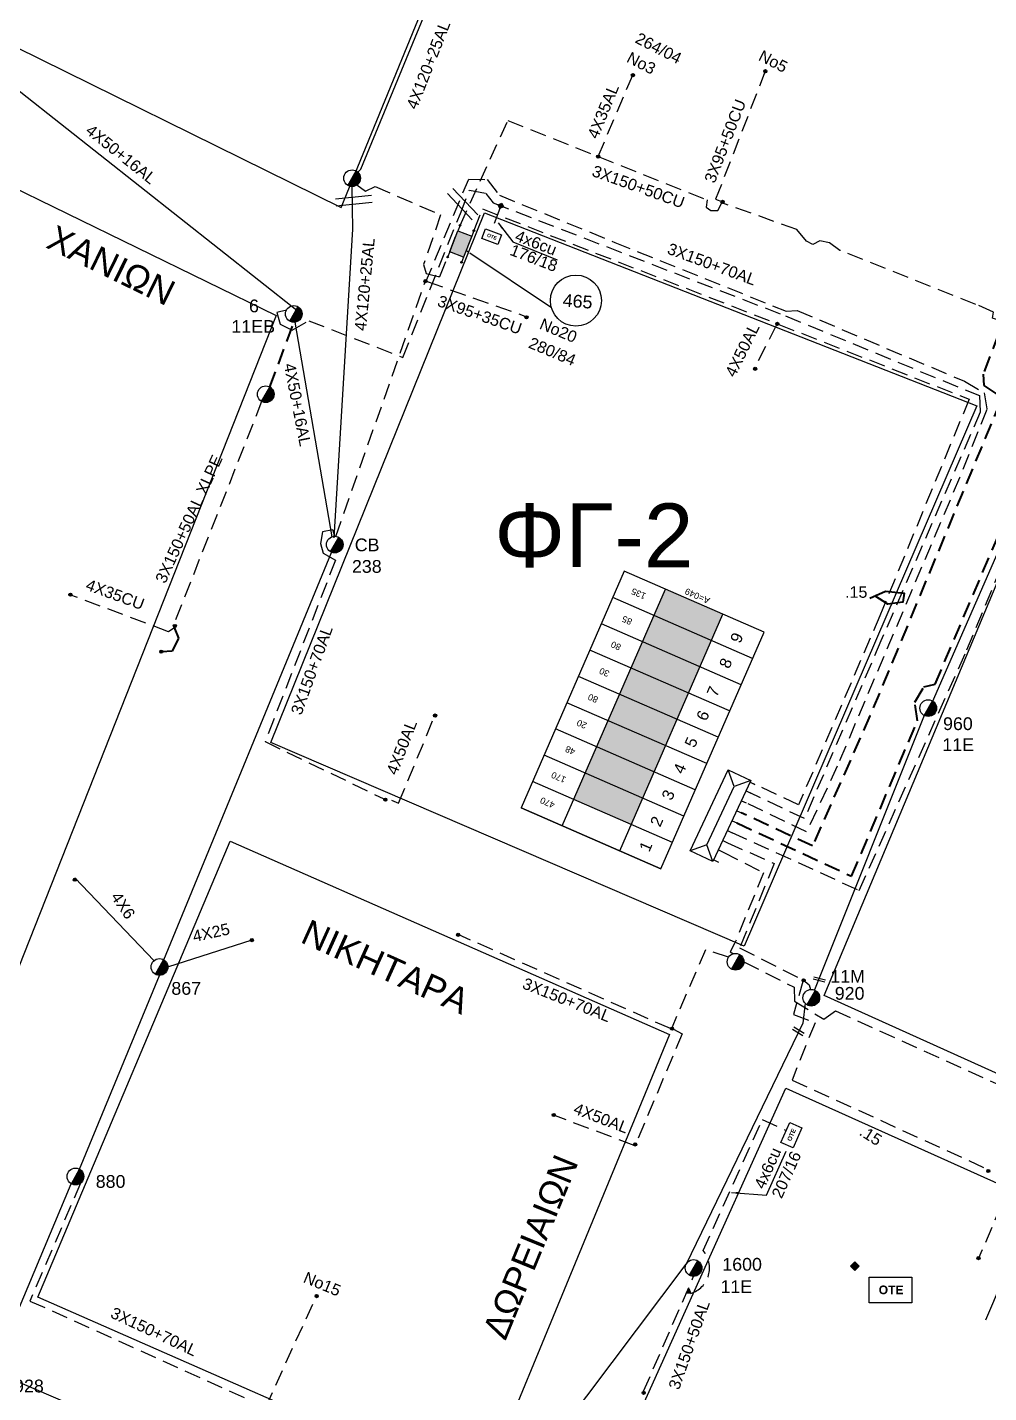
# Model space of a CAD drawing. Header units: millimetres. Extents: x 751 to 1825, y 358 to 872.
# Drawn here: x 855.1 to 930.5, y 524.2 to 631.4 of the extents above; entities that cross this region are included whole.
import ezdxf
from ezdxf.enums import TextEntityAlignment as Align

# ---------------------------------------------------------------- set-up
doc = ezdxf.new("R2010")
doc.units = ezdxf.units.MM
doc.linetypes.add('DASHED', pattern=[19.05, 12.7, -6.35])
for name, color, linetype in [('Link Box 4 Διευθύνσεων', 7, 'Continuous'), ('Pillar OTE', 7, 'Continuous'), ('Άγνωστα', 7, 'Continuous'), ('Ασφαλειοκιβώτια Χ.Τ 9 αναχωρήσεων', 7, 'Continuous'), ('Γυμνά εναέρια ΧΤ (3Φ)   4x35AL', 7, 'Continuous'), ('Γυμνά εναέρια ΧΤ (3Φ)   4x35CU', 7, 'Continuous'), ('Γυμνά εναέρια ΧΤ και ΦΟΠ (3Φ)   4x50+16AL', 7, 'Continuous'), ('Επιγραφές - Σχήματα', 7, 'Continuous'), ('Καλώδια ΧΤ   3x150+50AL', 7, 'DASHED'), ('Καλώδια ΧΤ   3x150+50AL XLPE', 7, 'DASHED'), ('Καλώδια ΧΤ   3x150+50CU', 7, 'DASHED'), ('Καλώδια ΧΤ   3x150AL+50XLPE', 7, 'DASHED'), ('Καλώδια ΧΤ   3x95+35 CU', 7, 'DASHED'), ('Καλώδια ΧΤ   3x95+50CU', 7, 'DASHED'), ('Μηχανική τομή', 7, 'Continuous'), ('Στύλος ΦΜ', 7, 'Continuous'), ('Στύλος ΦΜ @ 1', 7, 'Continuous'), ('Συνδέσεις', 7, 'Continuous'), ('Συνεστραμμένα ΧΤ   4x120+25 AL', 7, 'SYN_LINE'), ('Τομή', 7, 'Continuous'), ('Υποσταθμός πόλεως', 7, 'Continuous'), ('Υπόβαθρο ΔΕΗ', 7, 'Continuous'), ('Υπόγεια Καλώδια Δικτύου ΧΤ   .15', 7, 'DASHED'), ('Υπόγεια καλώδια Δικτύου ΧΤ και Παρ. ΧΤ - 3X150+70 AL', 7, 'DASHED'), ('Υπόγεια καλώδια Παροχών ΧΤ   .15', 7, 'DASHED'), ('Υπόγεια καλώδια Παροχών ΧΤ   4x25', 7, 'DASHED'), ('Υπόγεια καλώδια Παροχών ΧΤ   4x50AL', 7, 'DASHED'), ('Υπόγεια καλώδια Παροχών ΧΤ   4x6', 7, 'DASHED')]:
    doc.layers.add(name, color=color, linetype=linetype)
doc.styles.get("Standard").update_dxf_attribs({"font": 'arial.ttf'})
doc.linetypes.add('SYN_LINE', pattern='A,0.5,-0.0001,["/\\/\\/\\/",Standard,S=0.1,R=0,X=0,Y=-0.05],-0.25', length=0.7501)
doc.dimstyles.new('ISO-25', dxfattribs={"dimtxt": 2.5, "dimasz": 2.5, "dimexe": 1.25, "dimexo": 0.625, "dimtad": 1, "dimtxsty": 'Standard', "dimcen": 2.5, "dimadec": 0, "dimazin": 0, "dimtfac": 1, "dimtmove": 0, "dimatfit": 3, "dimfxl": 1, "dimarcsym": 0})

# ---------------------------------------------------------------- blocks, each defined once
blk = doc.blocks.new('ΥΠΑΡΧΩΝ ΤΣΙΜΕΝΤΕΝΙΟΣ ΣΤΥΛΟΣ')
at = {"layer": 'Στύλος ΦΜ'}
blk.add_hatch(color=256, dxfattribs=at).paths.add_polyline_path([(-1.29, -2.28, 0.574793), (2.62, 0, 0.268822), (1.3, 2.27)])
blk.add_line((-1.29, -2.28), (1.3, 2.27), dxfattribs=at)
blk.add_circle((0, 0), 2.62, dxfattribs=at)
at = {"layer": 'Στύλος ΦΜ', "flags": 4}
for tag, p in [('ΑΡΙΘΜΟΣ', (-4.68, 8.05)), ('ΤΥΠΟΣ', (-4.91, 3.03))]:
    blk.add_attdef(tag, p, '', height=4, dxfattribs=at)
blk = doc.blocks.new('LINK BOX 4 ΑΝΑΧΩΡΗΣΕΩΝ_')
at = {"layer": 'Link Box 4 Διευθύνσεων', "ltscale": 40}
for points in [[(-5.33, -0.25, 1), (-5.33, 0.25, 1)], [(-3.54, 0), (-3.54, -4.67), (3.54, -4.67), (3.54, 0)], [(5.33, -0.25, 1), (5.33, 0.25, 1)], [(-5.33, -4.92, 1), (-5.33, -4.42, 1)], [(5.33, -4.92, 1), (5.33, -4.42, 1)]]:
    blk.add_hatch(color=256, dxfattribs=at).paths.add_polyline_path(points)
for p, q in [((-3.54, 0), (-5.33, 0)), ((5.33, 0), (3.54, 0)), ((-3.54, -4.67), (-5.33, -4.67)), ((5.33, -4.67), (3.54, -4.67))]:
    blk.add_line(p, q, dxfattribs=at)
blk.add_lwpolyline([(-3.54, -4.67), (-3.54, 0), (3.54, 0), (3.54, -4.67)], close=True, dxfattribs=at)
for centre in [(-5.33, 0), (5.33, 0), (-5.33, -4.67), (5.33, -4.67)]:
    blk.add_circle(centre, 0.252, dxfattribs=at)
blk = doc.blocks.new('_ΣΥΝΔΕΣΗ')
at = {"layer": 'Συνδέσεις', "linetype": 'SYN_LINE', "ltscale": 40}
blk.add_hatch(color=256, dxfattribs=at).paths.add_polyline_path([(0.5, -0.01, 1), (-0.5, -0.01, 1)])
at = {"layer": 'Συνδέσεις'}
blk.add_circle((0, -0.01), 0.5, dxfattribs=at)
blk = doc.blocks.new('ΥΠΟΣΤΑΘΜΟΣ ΠΟΛΕΩΣ 9 ΑΝΑΧΩΡΗΣΕΩΝ')
at = {"layer": 'Υποσταθμός πόλεως', "ltscale": 40}
for p, q in [((-9.63, -2.82), (-9.63, -4)), ((-7.12, -2.82), (-7.12, -4)), ((-4.84, -2.82), (-4.84, -4)), ((-2.36, -2.82), (-2.36, -4)), ((0.09, -2.82), (0.09, -4)), ((2.55, -2.82), (2.55, -4)), ((5.02, -2.82), (5.02, -4)), ((7.48, -2.82), (7.48, -4)), ((9.61, -2.82), (9.61, -4))]:
    blk.add_line(p, q, dxfattribs=at)
blk.add_lwpolyline([(-10.02, 2.82), (10.02, 2.82), (10.02, -2.82), (-10.02, -2.82)], close=True, dxfattribs=at)
for points in [[(-7.21, 0), (-10.02, 2.82)], [(-10.02, -2.82), (-7.21, 0)], [(-7.21, 0), (7.21, 0)], [(7.21, 0), (10.02, 2.82)], [(10.02, -2.82), (7.21, 0)]]:
    blk.add_lwpolyline(points, dxfattribs=at)
at = {"layer": 'Υποσταθμός πόλεως', "linetype": 'SYN_LINE', "ltscale": 40, "flags": 1}
for tag, p in [('ΜΕΤΑΣΧΗΜΑΤΙΣΜΟΣ', (10.79, 1.71)), ('ΙΣΧΥΣ', (10.77, -1.08)), ('ΑΡΙΘΜΟΣ', (10.89, -3.8))]:
    blk.add_attdef(tag, p, '', height=1.8, dxfattribs=at)
blk = doc.blocks.new('ΑΣΦΑΛΕΙΟΚΙΒΩΤΙΟ ΥΠΟΣΤΑΘΜΟΥ 9 ΑΝΑΧΩΡΗΣΕΩΝ')
at = {"layer": 'Ασφαλειοκιβώτια Χ.Τ 9 αναχωρήσεων', "ltscale": 40}
for p, q in [((-23.8, 40.36), (24.02, 40.36)), ((-9.72, 40.36), (-9.72, -40.64)), ((9.94, 40.36), (9.94, -40.64)), ((-23.8, 31.36), (24.02, 31.36)), ((-23.8, 22.36), (24.02, 22.36)), ((-23.8, 13.36), (24.02, 13.36)), ((-23.8, 4.36), (24.02, 4.36)), ((-23.8, -4.64), (24.02, -4.64)), ((-23.8, -13.64), (24.02, -13.64)), ((-23.8, -22.64), (24.02, -22.64)), ((-23.8, -31.64), (24.02, -31.64))]:
    blk.add_line(p, q, dxfattribs=at)
at = {"layer": 'Ασφαλειοκιβώτια Χ.Τ 9 αναχωρήσεων'}
blk.add_lwpolyline([(-23.8, -40.64), (24.02, -40.64), (24.02, 40.36), (-23.8, 40.36)], close=True, dxfattribs=at)
for s, p in [('1', (-18.45, 37.24)), ('2', (-18.45, 28.67)), ('3', (-18.45, 19.6)), ('4', (-18.45, 10.58)), ('5', (-18.45, 1.57)), ('6', (-18.45, -7.57)), ('7', (-18.45, -15.81)), ('8', (-18.45, -25.5)), ('9', (-18.45, -34.19))]:
    blk.add_text(s, height=3.6, rotation=270, dxfattribs=at).set_placement(p)
at = {"layer": 'Ασφαλειοκιβώτια Χ.Τ 9 αναχωρήσεων', "ltscale": 40}
for tag, height, p in [('ΟΝΟΜΑ', 5, (-0.16, 44.31)), ('ΚΕΙΜΕΝΟ 1', 2, (17.06, 35.59)), ('ΚΕΙΜΕΝΟ 2', 2, (17.06, 26.88)), ('ΚΕΙΜΕΝΟ 3', 2, (17.06, 17.69)), ('ΚΕΙΜΕΝΟ 4', 2, (17.06, 8.71)), ('ΚΕΙΜΕΝΟ 5', 2, (17.06, -0.13)), ('ΚΕΙΜΕΝΟ 6', 2, (17.06, -9.05)), ('ΚΕΙΜΕΝΟ 7', 2, (17.06, -18.13)), ('ΚΕΙΜΕΝΟ 8', 2, (17.06, -26.85)), ('ΚΕΙΜΕΝΟ 9', 2, (17.06, -35.99)), ('ΣΧ', 2, (-0.1, -42.64))]:
    blk.add_attdef(tag, text='', height=height, dxfattribs=at).set_placement(p, align=Align.MIDDLE_CENTER)
blk = doc.blocks.new('ΜΗΧΑΝΙΚΗ ΤΟΜΗ')
at = {"layer": 'Μηχανική τομή', "ltscale": 40}
for p, q in [((-1.89, 0.78), (1.89, 0.78)), ((1.89, 0), (-1.89, 0))]:
    blk.add_line(p, q, dxfattribs=at)
blk = doc.blocks.new('ΤΟΜΗ')
at = {"layer": 'Τομή', "ltscale": 40}
for p, q in [((-5.68, 0), (5.68, 0)), ((5.68, -2.33), (-5.68, -2.33))]:
    blk.add_line(p, q, dxfattribs=at)
blk = doc.blocks.new('PILLAR ΟΤΕ')
at = {"layer": 'Pillar OTE', "ltscale": 40}
blk.add_lwpolyline([(-3.31, 2.02), (3.39, 2.02), (3.39, -1.99), (-3.31, -1.99)], close=True, dxfattribs=at)
at = {"layer": 'Pillar OTE', "insert": (-1.81, 0.71), "char_height": 1.3575, "width": 109.961, "attachment_point": 1}
blk.add_mtext('{\\fArial|b1|i0|c161|p34;OTE}', dxfattribs=at)
blk = doc.blocks.new('TSONTA XT1')
at = {"ltscale": 40}
h = blk.add_hatch(color=256, dxfattribs=at)
h.dxf.hatch_style = 1
h.paths.add_polyline_path([(595.96, 2487.66), (597.07, 2488.77), (595.96, 2489.87), (594.85, 2488.77)])
blk.add_lwpolyline([(594.85, 2488.77), (595.96, 2489.87), (597.07, 2488.77), (595.96, 2487.66)], close=True, dxfattribs=at)

msp = doc.modelspace()

# ---------------------------------------------------------------- hatches: boundary and pattern name
at = {"layer": 'Pillar OTE', "ltscale": 40}
h = msp.add_hatch(color=256, dxfattribs=at)
h.dxf.hatch_style = 1
h.paths.add_polyline_path([(907.14, 532.03), (906.98, 532.42), (906.79, 532.05)])
at = {"layer": 'Ασφαλειοκιβώτια Χ.Τ 9 αναχωρήσεων', "lineweight": 40, "ltscale": 0.1}
for color, points in [(1, [(904.25, 585.23), (908.75, 583.26), (909.65, 585.33), (905.15, 587.29)]), (30, [(903.35, 583.16), (907.85, 581.2), (908.75, 583.26), (904.25, 585.23)]), (85, [(902.45, 581.1), (906.96, 579.14), (907.85, 581.2), (903.35, 583.16)]), (173, [(901.55, 579.04), (906.06, 577.07), (906.96, 579.14), (902.45, 581.1)]), (6, [(900.65, 576.97), (905.16, 575.01), (906.06, 577.07), (901.55, 579.04)]), (5, [(899.76, 574.91), (904.26, 572.95), (905.16, 575.01), (900.65, 576.97)]), (27, [(898.86, 572.85), (903.36, 570.89), (904.26, 572.95), (899.76, 574.91)]), (2, [(898.86, 572.85), (897.96, 570.79), (902.46, 568.82), (903.36, 570.89)])]:
    msp.add_hatch(color=color, dxfattribs=at).paths.add_polyline_path(points)

# ---------------------------------------------------------------- linework, layer by layer
at = {"layer": 'Pillar OTE', "ltscale": 40}
msp.add_lwpolyline([(906.79, 532.05), (906.98, 532.42), (907.14, 532.03), (906.79, 532.05)], dxfattribs=at)
at = {"layer": 'Άγνωστα', "color": 2, "linetype": 'DASHED', "ltscale": 0.1}
msp.add_lwpolyline([(880.95, 619), (881.64, 618.51), (882.38, 618.88), (887.52, 616.65), (886.19, 612.75), (886.38, 612.06), (887.32, 611.81), (887.46, 611.81), (888.08, 613.35)], dxfattribs=at)
at = {"layer": 'Άγνωστα', "color": 85, "linetype": 'DASHED', "lineweight": 40, "ltscale": 0.1}
msp.add_lwpolyline([(937.82, 606.15), (931.94, 609.11), (930.06, 604.15), (930.13, 603.27), (931.15, 602.59), (931.42, 602.01), (921.19, 577.35), (916.68, 567.14), (911.08, 569.74), (911.08, 569.74), (911.08, 569.74), (911.08, 569.74)], dxfattribs=at)
at = {"layer": 'Άγνωστα', "color": 173, "linetype": 'DASHED', "lineweight": 40, "ltscale": 0.1}
for points in [[(874.14, 603.15), (876.01, 608.22)], [(866.64, 584.28), (866.98, 583.44), (866.47, 582.41), (865.66, 582.37)]]:
    msp.add_lwpolyline(points, dxfattribs=at)
at = {"layer": 'Άγνωστα', "color": 5, "linetype": 'DASHED', "lineweight": 40, "ltscale": 0.1}
msp.add_lwpolyline([(910.75, 568.95), (919.75, 564.76), (924.91, 576.95), (924.71, 578.43), (925.42, 579.62), (926.29, 579.82), (936.93, 604.83), (937.25, 605.17)], dxfattribs=at)
at = {"layer": 'Γυμνά εναέρια ΧΤ (3Φ)   4x35AL', "color": 6, "linetype": 'DASHED', "ltscale": 0.1}
msp.add_lwpolyline([(899.87, 621.23), (902.59, 627.62)], dxfattribs=at)
at = {"layer": 'Γυμνά εναέρια ΧΤ (3Φ)   4x35CU', "color": 173, "linetype": 'DASHED', "ltscale": 0.1}
msp.add_lwpolyline([(866.68, 584.28), (866.18, 583.95), (858.46, 586.85)], dxfattribs=at)
at = {"layer": 'Γυμνά εναέρια ΧΤ και ΦΟΠ (3Φ)   4x50+16AL', "color": 173, "ltscale": 0.1}
for points in [[(848.37, 631.21), (876.38, 609.07)], [(879.02, 591.4), (876.12, 608.23)]]:
    msp.add_lwpolyline(points, dxfattribs=at)
at = {"layer": 'Γυμνά εναέρια ΧΤ και ΦΟΠ (3Φ)   4x50+16AL', "color": 2, "ltscale": 0.1}
for points in [[(925.43, 577.38), (916.83, 555.84)], [(916.1, 554.79), (915.93, 553.24), (906.78, 534.33)], [(889.28, 511.07), (906.78, 534.33)]]:
    msp.add_lwpolyline(points, dxfattribs=at)
at = {"layer": 'Επιγραφές - Σχήματα', "ltscale": 0.1}
for points in [[(889.66, 613.76), (889.53, 613.85)], [(896.22, 609.37), (889.81, 613.66)]]:
    msp.add_lwpolyline(points, dxfattribs=at)
at = {"layer": 'Επιγραφές - Σχήματα', "lineweight": 40, "ltscale": 0.1}
msp.add_lwpolyline([(921.17, 586.58), (922.4, 587.14), (923.86, 586.96), (923.77, 586.27), (922.59, 586.11), (921.57, 586.76)], dxfattribs=at)
at = {"layer": 'Επιγραφές - Σχήματα', "ltscale": 0.1}
msp.add_circle((898.13, 609.93), 2, dxfattribs=at)
at = {"layer": 'Καλώδια ΧΤ   3x150+50AL', "color": 2, "linetype": 'DASHED', "ltscale": 0.1}
msp.add_lwpolyline([(903.44, 524.35), (907.36, 533.37)], dxfattribs=at)
at = {"layer": 'Καλώδια ΧΤ   3x150+50AL XLPE', "linetype": 'DASHED', "ltscale": 0.1}
msp.add_lwpolyline([(888.24, 613.77), (888.88, 615.41)], dxfattribs=at)
at = {"layer": 'Καλώδια ΧΤ   3x150+50CU', "color": 6, "linetype": 'DASHED', "ltscale": 0.1}
for points in [[(889.05, 615.83), (892.8, 624.07), (908.43, 617.83), (908.35, 617.25), (908.7, 617.01), (909.25, 617.01), (909.65, 617.75)], [(940.47, 604.52), (939.25, 605.15), (939.5, 606.13), (938.79, 607.2), (937.4, 607.39), (937.1, 607.22), (936.85, 606.36), (930.79, 608.55), (930.88, 609.03), (929.49, 609.63), (918.84, 613.86), (918.02, 614.47), (917.27, 614.62), (916.7, 614.32), (916.21, 614.6), (915.46, 615.51), (909.58, 617.59)]]:
    msp.add_lwpolyline(points, dxfattribs=at)
at = {"layer": 'Καλώδια ΧΤ   3x150AL+50XLPE', "color": 173, "linetype": 'DASHED', "ltscale": 0.1}
msp.add_lwpolyline([(873.49, 602.01), (866.56, 584.42)], dxfattribs=at)
at = {"layer": 'Καλώδια ΧΤ   3x95+35 CU', "color": 1, "linetype": 'DASHED', "ltscale": 0.1}
msp.add_lwpolyline([(886.47, 611.42), (894.27, 608.66)], dxfattribs=at)
at = {"layer": 'Καλώδια ΧΤ   3x95+50CU', "color": 6, "linetype": 'DASHED', "ltscale": 0.1}
msp.add_lwpolyline([(912.98, 627.93), (909.09, 617.89), (909.63, 617.68)], dxfattribs=at)
at = {"layer": 'Συνδέσεις', "color": 2, "ltscale": 0.1}
msp.add_lwpolyline([(926.09, 578.44), (932.89, 593.97), (937.56, 604.98)], dxfattribs=at)
at = {"layer": 'Συνεστραμμένα ΧΤ   4x120+25 AL', "color": 2, "linetype": 'SYN_LINE', "ltscale": 10}
msp.add_lwpolyline([(881.03, 620), (881.26, 620.23), (899.99, 665.65)], dxfattribs=at)
at = {"layer": 'Συνεστραμμένα ΧΤ   4x120+25 AL', "color": 1, "linetype": 'SYN_LINE', "ltscale": 10}
for points in [[(879.17, 591.31), (880.64, 615.53), (880.58, 618.88)], [(865.81, 558.21), (878.97, 590.17)], [(859.21, 541.77), (865.48, 556.98)]]:
    msp.add_lwpolyline(points, dxfattribs=at)
at = {"layer": 'Συνεστραμμένα ΧΤ   4x120+25 AL', "color": 1, "linetype": 'Continuous', "ltscale": 0.1}
msp.add_lwpolyline([(852.73, 526.75), (858.56, 540.63)], dxfattribs=at)
at = {"layer": 'Υπόβαθρο ΔΕΗ', "ltscale": 0.1}
for points in [[(850.24, 631.78), (879.72, 617.23), (896.57, 658.36), (875.21, 668.13), (861.69, 637.93), (854.82, 641.03), (850.24, 631.78)], [(852.74, 619.43), (874.64, 608.76), (846.01, 536.34), (822.45, 545.54), (825.03, 558.34), (852.74, 619.43)], [(911.32, 559.27), (874.22, 575.25), (890.96, 616.81), (929.56, 601.67), (911.32, 559.27)], [(935.68, 598.59), (984.22, 579.22), (966.7, 533.23), (917.6, 555.39), (935.68, 598.59)], [(871.02, 567.5), (905.48, 552.33), (890.68, 516.45), (855.93, 531.72), (871.02, 567.5)], [(932.62, 529.5), (936.62, 538), (955.83, 529.42), (943.93, 494.58), (898.86, 513.19), (914.59, 548.12), (934.24, 539.28), (930.24, 529.93)], [(913.07, 539.73), (914.61, 543.2)], [(853.37, 525.54), (888.11, 510.58), (862.33, 445.97), (829.42, 466.18), (829.2, 467.2), (829.2, 468.07), (829.27, 468.8), (830.08, 470.63), (853.37, 525.54)]]:
    msp.add_lwpolyline(points, dxfattribs=at)
at = {"layer": 'Υπόγεια Καλώδια Δικτύου ΧΤ   .15', "color": 173, "linetype": 'DASHED', "ltscale": 0.1}
for points in [[(889.07, 616.76), (889.79, 618.59), (891.07, 618.34), (891.65, 617.6), (914.57, 608.73), (929.77, 602.47), (929.83, 601.17), (922.05, 583.23), (916.05, 569.28), (911.79, 571.31)], [(875.43, 609.17), (874.68, 609), (874.95, 608.09), (875.89, 607.6), (877.19, 608.35), (884.57, 605.47), (889.07, 616.76)]]:
    msp.add_lwpolyline(points, dxfattribs=at)
at = {"layer": 'Υπόγεια Καλώδια Δικτύου ΧΤ   .15', "color": 6, "linetype": 'DASHED', "ltscale": 0.1}
for points in [[(890.16, 615.46), (890.8, 617.12), (913.82, 608.15)], [(914.05, 608.06), (928.97, 602.19), (921.96, 585.19), (915.59, 570.36), (912.09, 572.01)]]:
    msp.add_lwpolyline(points, dxfattribs=at)
at = {"layer": 'Υπόγεια Καλώδια Δικτύου ΧΤ   .15', "color": 27, "linetype": 'DASHED', "ltscale": 0.1}
msp.add_lwpolyline([(910.35, 568.2), (920.35, 563.65), (920.35, 563.65), (928.79, 582.52), (938.12, 604.92)], dxfattribs=at)
at = {"layer": 'Υπόγεια Καλώδια Δικτύου ΧΤ   .15', "color": 2, "linetype": 'DASHED', "ltscale": 0.1}
for points in [[(910.02, 567.39), (913.68, 565.75), (910.97, 559.14), (915.96, 556.61), (915.2, 553.92), (916.88, 553.26), (915.08, 548.77), (930.47, 541.75)], [(915.96, 556.63), (916.43, 556.24), (916.52, 555.87)]]:
    msp.add_lwpolyline(points, dxfattribs=at)
at = {"layer": 'Υπόγεια καλώδια Δικτύου ΧΤ και Παρ. ΧΤ - 3X150+70 AL', "color": 1, "linetype": 'DASHED', "ltscale": 0.1}
for points in [[(886.34, 611.34), (889.73, 619.46), (891.17, 619.42), (892.13, 618.19), (901.18, 614.5), (914.61, 609.1), (915.48, 609.15), (928.59, 603.6), (930.15, 602.7), (930.36, 601.39), (928.21, 596.03), (918.63, 573.4), (916.22, 568.24), (911.48, 570.51), (911.48, 570.51), (911.48, 570.51)], [(879.3, 591.42), (886.34, 611.46), (886.45, 611.42)], [(879.22, 591.43), (879.06, 591.94), (878.27, 591.79), (878.11, 590.87), (878.32, 590.11), (879.28, 589.56), (873.76, 575.32), (883.08, 570.83)], [(859.29, 540.68), (855.32, 531.43), (873.81, 523.1), (877.81, 531.87)]]:
    msp.add_lwpolyline(points, dxfattribs=at)
at = {"layer": 'Υπόγεια καλώδια Δικτύου ΧΤ και Παρ. ΧΤ - 3X150+70 AL', "color": 30, "linetype": 'DASHED', "ltscale": 0.1}
for points in [[(909.68, 566.66), (912.85, 565.04), (910.58, 559.48), (910.23, 558.84), (910.49, 558.68)], [(905.54, 552.8), (888.91, 560.18)], [(910.1, 558.4), (908.3, 558.99), (905.67, 552.92)], [(911.31, 558.05), (915.24, 556.06), (915.26, 554.97), (917.56, 553.54), (918.48, 554.21), (934.54, 546.93)], [(905.78, 552.75), (906.46, 552.4), (902.83, 543.76)]]:
    msp.add_lwpolyline(points, dxfattribs=at)
at = {"layer": 'Υπόγεια καλώδια Παροχών ΧΤ   .15', "color": 2, "linetype": 'DASHED', "ltscale": 0.1}
msp.add_lwpolyline([(931.92, 540.86), (932.24, 540.7), (929.71, 534.79)], dxfattribs=at)
at = {"layer": 'Υπόγεια καλώδια Παροχών ΧΤ   4x25', "color": 1, "linetype": 'SYN_LINE', "ltscale": 9}
msp.add_lwpolyline([(866.14, 557.64), (872.75, 559.76)], dxfattribs=at)
at = {"layer": 'Υπόγεια καλώδια Παροχών ΧΤ   4x50AL', "color": 6, "linetype": 'DASHED', "ltscale": 0.1}
msp.add_lwpolyline([(913.85, 608.02), (912.12, 604.62)], dxfattribs=at)
at = {"layer": 'Υπόγεια καλώδια Παροχών ΧΤ   4x50AL', "color": 1, "linetype": 'DASHED', "ltscale": 0.1}
msp.add_lwpolyline([(883.67, 570.72), (884.23, 570.49), (887.09, 577.42)], dxfattribs=at)
at = {"layer": 'Υπόγεια καλώδια Παροχών ΧΤ   4x50AL', "color": 30, "linetype": 'DASHED', "ltscale": 0.1}
msp.add_lwpolyline([(902.71, 543.64), (896.33, 546.03)], dxfattribs=at)
at = {"layer": 'Υπόγεια καλώδια Παροχών ΧΤ   4x6', "color": 173, "linetype": 'DASHED', "ltscale": 0.1}
msp.add_lwpolyline([(892.17, 617.16), (891.48, 615.38)], dxfattribs=at)
at = {"layer": 'Υπόγεια καλώδια Παροχών ΧΤ   4x6', "color": 1, "linetype": 'SYN_LINE', "ltscale": 10}
msp.add_lwpolyline([(865.05, 558.13), (858.84, 564.63)], dxfattribs=at)
at = {"layer": 'Υπόγεια καλώδια Παροχών ΧΤ   4x6', "color": 2, "linetype": 'DASHED', "ltscale": 0.1}
msp.add_lwpolyline([(907.14, 532.03, 0.538843), (908.11, 535.39), (912.74, 545.67), (914.61, 544.82)], format="xyb", dxfattribs=at)

# ---------------------------------------------------------------- block references
at = {"layer": 'Link Box 4 Διευθύνσεων', "ltscale": 0.1, "xscale": 0.2499999999999969, "yscale": 0.2499999999999969, "zscale": 0.2499999999999969, "rotation": 68.67570082594312}
msp.add_blockref('LINK BOX 4 ΑΝΑΧΩΡΗΣΕΩΝ_', (888.56, 614.59), dxfattribs=at)
at = {"layer": 'Pillar OTE'}
for p, xscale, yscale, zscale, rotation in [((891.52, 614.95), 0.2024727404438166, 0.2024727404438166, 0.2024727404438166, 339), ((915.03, 544.43), 0.2586399954937701, 0.2586399954937701, 0.2586399954937701, 66.30252860725112)]:
    msp.add_blockref('PILLAR ΟΤΕ', p, dxfattribs=dict(at, xscale=xscale, yscale=yscale, zscale=zscale, rotation=rotation))
at = {"layer": 'Pillar OTE', "xscale": 0.5, "yscale": 0.5, "zscale": 0.5}
msp.add_blockref('PILLAR ΟΤΕ', (922.78, 532.29), dxfattribs=at)
at = {"layer": 'Άγνωστα', "ltscale": 0.1, "xscale": 0.25, "yscale": 0.25, "zscale": 0.25}
for p in [(902.6, 627.62), (899.88, 621.23)]:
    msp.add_blockref('_ΣΥΝΔΕΣΗ', p, dxfattribs=at)
at = {"layer": 'Ασφαλειοκιβώτια Χ.Τ 9 αναχωρήσεων', "ltscale": 0.1}
ref = msp.add_blockref('ΑΣΦΑΛΕΙΟΚΙΒΩΤΙΟ ΥΠΟΣΤΑΘΜΟΥ 9 ΑΝΑΧΩΡΗΣΕΩΝ', (903.37, 576.98), dxfattribs=dict(at, xscale=0.2499999999998911, yscale=0.2499999999998911, zscale=0.2499999999998911, rotation=156.4561252141796))
ref.add_attrib('ΣΧ', 'A=049', dxfattribs={"ltscale": 40, "height": 0.5, "rotation": 156.4561}).set_placement((907.65, 586.75), align=Align.MIDDLE_CENTER)
ref.add_attrib('ΚΕΙΜΕΝΟ 2', '170', dxfattribs={"ltscale": 40, "height": 0.5, "rotation": 156.4561}).set_placement((896.77, 572.52), align=Align.MIDDLE_CENTER)
ref.add_attrib('ΚΕΙΜΕΝΟ 1', '470', dxfattribs={"ltscale": 40, "height": 0.5, "rotation": 156.4561}).set_placement((895.9, 570.53), align=Align.MIDDLE_CENTER)
ref.add_attrib('ΚΕΙΜΕΝΟ 3', '48', dxfattribs={"ltscale": 40, "height": 0.5, "rotation": 156.4561}).set_placement((897.69, 574.63), align=Align.MIDDLE_CENTER)
ref.add_attrib('ΚΕΙΜΕΝΟ 4', '20', dxfattribs={"ltscale": 40, "height": 0.5, "rotation": 156.4561}).set_placement((898.59, 576.69), align=Align.MIDDLE_CENTER)
ref.add_attrib('ΚΕΙΜΕΝΟ 5', '80', dxfattribs={"ltscale": 40, "height": 0.5, "rotation": 156.4561}).set_placement((899.47, 578.72), align=Align.MIDDLE_CENTER)
ref.add_attrib('ΚΕΙΜΕΝΟ 6', '30', dxfattribs={"ltscale": 40, "height": 0.5, "rotation": 156.4561}).set_placement((900.36, 580.76), align=Align.MIDDLE_CENTER)
ref.add_attrib('ΚΕΙΜΕΝΟ 7', '80', dxfattribs={"ltscale": 40, "height": 0.5, "rotation": 156.4561}).set_placement((901.27, 582.84), align=Align.MIDDLE_CENTER)
ref.add_attrib('ΚΕΙΜΕΝΟ 8', '85', dxfattribs={"ltscale": 40, "height": 0.5, "rotation": 156.4561}).set_placement((902.14, 584.84), align=Align.MIDDLE_CENTER)
ref.add_attrib('ΚΕΙΜΕΝΟ 9', '135', dxfattribs={"ltscale": 40, "height": 0.5, "rotation": 156.4561}).set_placement((903.05, 586.93), align=Align.MIDDLE_CENTER)
at = {"layer": 'Καλώδια ΧΤ   3x95+50CU', "linetype": 'DASHED', "ltscale": 0.1, "xscale": 0.25, "yscale": 0.25, "zscale": 0.25}
msp.add_blockref('_ΣΥΝΔΕΣΗ', (912.99, 627.93), dxfattribs=at)
at = {"layer": 'Μηχανική τομή', "ltscale": 0.1}
for p, xscale, yscale, zscale, rotation in [((917.19, 556.56), 0.2499999999999932, 0.2499999999999932, 0.2499999999999932, 345.0804519038623), ((915.63, 552.67), -0.2499999999999518, 0.2499999999999066, 0.25, 147.696344073737)]:
    msp.add_blockref('ΜΗΧΑΝΙΚΗ ΤΟΜΗ', p, dxfattribs=dict(at, xscale=xscale, yscale=yscale, zscale=zscale, rotation=rotation))
at = {"layer": 'Στύλος ΦΜ @ 1', "ltscale": 0.1, "xscale": 0.25, "yscale": 0.25, "zscale": 0.25}
for p in [(880.58, 619.53), (873.81, 602.58), (910.65, 558.05)]:
    msp.add_blockref('ΥΠΑΡΧΩΝ ΤΣΙΜΕΝΤΕΝΙΟΣ ΣΤΥΛΟΣ', p, dxfattribs=at)
at = {"layer": 'Στύλος ΦΜ @ 1', "ltscale": 0.1}
ref = msp.add_blockref('ΥΠΑΡΧΩΝ ΤΣΙΜΕΝΤΕΝΙΟΣ ΣΤΥΛΟΣ', (876.01, 608.88), dxfattribs=dict(at, xscale=0.25, yscale=0.25, zscale=0.25))
ref.add_attrib('ΤΥΠΟΣ', '11EB', (871.12, 607.4), dxfattribs={"layer": 'Στύλος ΦΜ', "height": 1, "flags": 4})
ref.add_attrib('ΑΡΙΘΜΟΣ', '6', (872.5, 609.01), dxfattribs={"layer": 'Στύλος ΦΜ', "height": 1, "flags": 4})
ref = msp.add_blockref('ΥΠΑΡΧΩΝ ΤΣΙΜΕΝΤΕΝΙΟΣ ΣΤΥΛΟΣ', (879.22, 590.78), dxfattribs=dict(at, xscale=0.25, yscale=0.25, zscale=0.25))
ref.add_attrib('ΤΥΠΟΣ', 'CB', (880.79, 590.26), dxfattribs={"layer": 'Στύλος ΦΜ', "height": 1, "flags": 4})
ref.add_attrib('ΑΡΙΘΜΟΣ', '238', (880.57, 588.57), dxfattribs={"layer": 'Στύλος ΦΜ', "height": 1, "flags": 4})
ref = msp.add_blockref('ΥΠΑΡΧΩΝ ΤΣΙΜΕΝΤΕΝΙΟΣ ΣΤΥΛΟΣ', (925.76, 577.95), dxfattribs=dict(at, xscale=0.25, yscale=0.25, zscale=0.25))
ref.add_attrib('ΤΥΠΟΣ', '11E', (926.87, 574.58), dxfattribs={"layer": 'Στύλος ΦΜ', "height": 1, "flags": 4})
ref.add_attrib('ΑΡΙΘΜΟΣ', '960', (926.92, 576.23), dxfattribs={"layer": 'Στύλος ΦΜ', "height": 1, "flags": 4})
ref = msp.add_blockref('ΥΠΑΡΧΩΝ ΤΣΙΜΕΝΤΕΝΙΟΣ ΣΤΥΛΟΣ', (865.48, 557.64), dxfattribs=dict(at, xscale=0.25, yscale=0.25, zscale=0.25))
ref.add_attrib('ΑΡΙΘΜΟΣ', '867', (866.41, 555.46), dxfattribs={"layer": 'Στύλος ΦΜ', "height": 1, "flags": 4})
ref = msp.add_blockref('ΥΠΑΡΧΩΝ ΤΣΙΜΕΝΤΕΝΙΟΣ ΣΤΥΛΟΣ', (916.59, 555.23), dxfattribs=dict(at, xscale=0.25, yscale=0.25, zscale=0.25))
ref.add_attrib('ΤΥΠΟΣ', '11M', (918.08, 556.4), dxfattribs={"layer": 'Στύλος ΦΜ', "height": 1, "flags": 4})
ref.add_attrib('ΑΡΙΘΜΟΣ', '920', (918.43, 555.07), dxfattribs={"layer": 'Στύλος ΦΜ', "height": 1, "flags": 4})
ref = msp.add_blockref('ΥΠΑΡΧΩΝ ΤΣΙΜΕΝΤΕΝΙΟΣ ΣΤΥΛΟΣ', (858.89, 541.2), dxfattribs=dict(at, xscale=0.25, yscale=0.25, zscale=0.25))
ref.add_attrib('ΑΡΙΘΜΟΣ', '880', (860.48, 540.31), dxfattribs={"layer": 'Στύλος ΦΜ', "height": 1, "flags": 4})
ref = msp.add_blockref('ΥΠΑΡΧΩΝ ΤΣΙΜΕΝΤΕΝΙΟΣ ΣΤΥΛΟΣ', (907.36, 534.02), dxfattribs=dict(at, xscale=0.25, yscale=0.25, zscale=0.25))
ref.add_attrib('ΤΥΠΟΣ', '11E', (909.47, 532.06), dxfattribs={"layer": 'Στύλος ΦΜ', "height": 1, "flags": 4})
ref.add_attrib('ΑΡΙΘΜΟΣ', '1600', (909.61, 533.81), dxfattribs={"layer": 'Στύλος ΦΜ', "height": 1, "flags": 4})
ref = msp.add_blockref('ΥΠΑΡΧΩΝ ΤΣΙΜΕΝΤΕΝΙΟΣ ΣΤΥΛΟΣ', (852.42, 526.17), dxfattribs=dict(at, xscale=0.25, yscale=0.25, zscale=0.25))
ref.add_attrib('ΑΡΙΘΜΟΣ', '1928', (853.3, 524.26), dxfattribs={"layer": 'Στύλος ΦΜ', "height": 1, "flags": 4})
at = {"layer": 'Συνδέσεις', "xscale": 0.2, "yscale": 0.2, "zscale": 0.2, "rotation": 338.8394285656554}
msp.add_blockref('TSONTA XT1', (601.41, 196.2), dxfattribs=at)
at = {"layer": 'Συνδέσεις', "ltscale": 0.1, "xscale": 0.25, "yscale": 0.25, "zscale": 0.25}
for p in [(909.63, 617.68), (886.34, 611.46), (894.26, 608.62), (913.93, 608.11), (912.19, 604.58), (858.49, 586.86), (866.68, 584.4), (865.62, 582.38), (887.09, 577.37), (883.19, 570.77), (858.84, 564.49), (872.72, 559.75), (888.9, 560.17), (915.99, 556.59), (905.67, 552.8), (896.39, 546.03), (902.78, 543.72), (930.47, 541.63), (929.7, 534.8), (877.8, 531.82), (903.44, 524.23)]:
    msp.add_blockref('_ΣΥΝΔΕΣΗ', p, dxfattribs=at)
at = {"layer": 'Συνδέσεις', "xscale": 0.3075184835441075, "yscale": 0.3075184835441075, "zscale": 0.3075184835441075}
msp.add_blockref('TSONTA XT1', (736.73, -231.18), dxfattribs=at)
at = {"layer": 'Τομή', "ltscale": 0.1}
for p, xscale, yscale, zscale, rotation in [((880.74, 617.48), 0.249999999999982, 0.249999999999982, 0.249999999999982, 185.6944144611919), ((889.03, 617.29), 0.2499999999999652, 0.2499999999999652, 0.2499999999999652, 133.3565043145702)]:
    msp.add_blockref('ΤΟΜΗ', p, dxfattribs=dict(at, xscale=xscale, yscale=yscale, zscale=zscale, rotation=rotation))
at = {"layer": 'Υποσταθμός πόλεως', "ltscale": 0.1, "xscale": 0.3499999999999591, "yscale": 0.3499999999999591, "zscale": 0.3499999999999591, "rotation": 64.94243827352139}
msp.add_blockref('ΥΠΟΣΤΑΘΜΟΣ ΠΟΛΕΩΣ 9 ΑΝΑΧΩΡΗΣΕΩΝ', (909.47, 569.51), dxfattribs=at)

# ---------------------------------------------------------------- texts
at = {"layer": 'Γυμνά εναέρια ΧΤ (3Φ)   4x35AL', "color": 7, "ltscale": 0.1, "insert": (899, 622.89), "char_height": 0.9, "width": 84.1859, "attachment_point": 1, "rotation": 67.6768}
msp.add_mtext('4X35AL', dxfattribs=at)
at = {"layer": 'Γυμνά εναέρια ΧΤ (3Φ)   4x35CU', "color": 7, "ltscale": 0.1, "insert": (859.93, 588.11), "char_height": 0.9, "width": 84.1859, "attachment_point": 1, "rotation": 339.903}
msp.add_mtext('4X35CU', dxfattribs=at)
at = {"layer": 'Γυμνά εναέρια ΧΤ και ΦΟΠ (3Φ)   4x50+16AL', "color": 7, "ltscale": 0.1, "char_height": 0.9, "width": 84.1859, "attachment_point": 1}
for insert, rotation in [((860.17, 623.83), 321.3348), ((876.11, 605.09), 281.0556)]:
    msp.add_mtext('4X50+16AL', dxfattribs=dict(at, insert=insert, rotation=rotation))
at = {"layer": 'Επιγραφές - Σχήματα', "ltscale": 0.1, "char_height": 0.9, "width": 2.4307, "attachment_point": 1, "rotation": 332.9842}
for s, insert in [('264/04', (903.11, 631.01)), ('No3', (902.44, 629.49)), ('No5', (912.78, 629.63))]:
    msp.add_mtext(s, dxfattribs=dict(at, insert=insert))
at = {"layer": 'Επιγραφές - Σχήματα', "ltscale": 0.1, "attachment_point": 5}
for s, insert, char_height, rotation in [('ΧΑΝΙΩΝ', (861.7, 612.7), 2, 334), ('465', (898.27, 609.87), 1, 355.744), ('No20', (896.76, 607.58), 0.9, 337.3011), ('280/84', (896.28, 605.93), 0.9, 337.3011), ('ΝΙΚΗΤΑΡΑ', (883.21, 557.66), 2, 335.7614), ('ΔΩΡΕΙΑΙΩΝ', (894.56, 535.68), 2, 67.7722), ('No15', (878.24, 532.76), 0.9, 337.3011)]:
    msp.add_mtext(s, dxfattribs=dict(at, insert=insert, char_height=char_height, rotation=rotation))
at = {"layer": 'Επιγραφές - Σχήματα', "insert": (891.72, 594.01), "char_height": 5, "width": 19.4352, "attachment_point": 1}
msp.add_mtext('ΦΓ-2', dxfattribs=at)
at = {"layer": 'Καλώδια ΧΤ   3x150+50AL', "color": 7, "linetype": 'DASHED', "ltscale": 0.1, "char_height": 0.9, "attachment_point": 1, "rotation": 66}
for s, insert in [('4x6cu', (912.07, 540.51)), ('207/16', (913.44, 539.77))]:
    msp.add_mtext_dynamic_manual_height_columns(s, width=1.8, gutter_width=12.5, heights=[0.118], dxfattribs=dict(at, insert=insert))
at = {"layer": 'Καλώδια ΧΤ   3x150+50AL', "color": 7, "linetype": 'DASHED', "ltscale": 0.1, "insert": (905.36, 524.7), "char_height": 0.9, "width": 84.1859, "attachment_point": 1, "rotation": 70.4216}
msp.add_mtext('3X150+50AL', dxfattribs=at)
at = {"layer": 'Καλώδια ΧΤ   3x150+50CU', "color": 7, "linetype": 'DASHED', "ltscale": 0.1, "insert": (899.62, 620.58), "char_height": 0.9, "width": 84.1859, "attachment_point": 1, "rotation": 340.1082}
msp.add_mtext('3X150+50CU', dxfattribs=at)
at = {"layer": 'Καλώδια ΧΤ   3x150+50CU', "color": 7, "linetype": 'DASHED', "ltscale": 0.1, "char_height": 0.9, "attachment_point": 1, "rotation": 339}
for s, insert in [('4x6cu', (893.6, 615.49)), ('176/18', (893.2, 614.38))]:
    msp.add_mtext_dynamic_manual_height_columns(s, width=1.8, gutter_width=12.5, heights=[0.118], dxfattribs=dict(at, insert=insert))
at = {"layer": 'Καλώδια ΧΤ   3x150AL+50XLPE', "color": 7, "linetype": 'DASHED', "ltscale": 0.1, "insert": (865.11, 588.04), "char_height": 0.9, "width": 84.1859, "attachment_point": 1, "rotation": 65.3924}
msp.add_mtext('3X150+50AL XLPE', dxfattribs=at)
at = {"layer": 'Καλώδια ΧΤ   3x95+35 CU', "color": 7, "linetype": 'DASHED', "ltscale": 0.1, "insert": (887.49, 610.38), "char_height": 0.9, "width": 84.1859, "attachment_point": 1, "rotation": 340.6797}
msp.add_mtext('3X95+35CU', dxfattribs=at)
at = {"layer": 'Καλώδια ΧΤ   3x95+50CU', "color": 7, "linetype": 'DASHED', "ltscale": 0.1, "insert": (908.17, 619.4), "char_height": 0.9, "width": 84.1859, "attachment_point": 1, "rotation": 68.8177}
msp.add_mtext('3X95+50CU', dxfattribs=at)
at = {"layer": 'Συνεστραμμένα ΧΤ   4x120+25 AL', "color": 7, "linetype": 'DASHED', "ltscale": 0.1, "char_height": 0.9, "width": 84.1859, "attachment_point": 1}
for insert, rotation in [((884.8, 625.19), 68.5435), ((880.77, 607.61), 84.49)]:
    msp.add_mtext('4X120+25AL', dxfattribs=dict(at, insert=insert, rotation=rotation))
at = {"layer": 'Υπόγεια Καλώδια Δικτύου ΧΤ   .15', "color": 7, "linetype": 'DASHED', "ltscale": 0.1, "insert": (919.24, 587.51), "char_height": 0.9, "width": 84.1859, "attachment_point": 1}
msp.add_mtext('.15', dxfattribs=at)
at = {"layer": 'Υπόγεια Καλώδια Δικτύου ΧΤ   .15', "color": 7, "linetype": 'DASHED', "ltscale": 0.1, "insert": (920.76, 545.26), "char_height": 0.9, "width": 84.1859, "attachment_point": 1, "rotation": 327.447}
msp.add_mtext('.15', dxfattribs=at)
at = {"layer": 'Υπόγεια καλώδια Δικτύου ΧΤ και Παρ. ΧΤ - 3X150+70 AL', "color": 7, "linetype": 'DASHED', "ltscale": 0.1, "char_height": 0.9, "width": 84.1859, "attachment_point": 1}
for insert, rotation in [((905.53, 614.48), 339.6619), ((875.75, 577.65), 70.0767), ((894.19, 556.83), 338.2836), ((861.94, 530.99), 334.8167)]:
    msp.add_mtext('3X150+70AL', dxfattribs=dict(at, insert=insert, rotation=rotation))
at = {"layer": 'Υπόγεια καλώδια Παροχών ΧΤ   4x25', "color": 7, "linetype": 'DASHED', "ltscale": 0.1, "insert": (868, 560.47), "char_height": 0.9, "width": 84.1859, "attachment_point": 1, "rotation": 12.2984}
msp.add_mtext('4X25', dxfattribs=at)
at = {"layer": 'Υπόγεια καλώδια Παροχών ΧΤ   4x50AL', "color": 7, "linetype": 'DASHED', "ltscale": 0.1, "char_height": 0.9, "width": 84.1859, "attachment_point": 1}
for insert, rotation in [((909.79, 604.24), 63.9334), ((883.24, 572.96), 68.7752), ((898.19, 547.01), 338.9232)]:
    msp.add_mtext('4X50AL', dxfattribs=dict(at, insert=insert, rotation=rotation))
at = {"layer": 'Υπόγεια καλώδια Παροχών ΧΤ   4x6', "color": 7, "linetype": 'DASHED', "ltscale": 0.1, "insert": (862.37, 563.65), "char_height": 0.9, "width": 84.1859, "attachment_point": 1, "rotation": 304.44}
msp.add_mtext('4X6', dxfattribs=at)

# ---------------------------------------------------------------- leaders
at = {"layer": 'Επιγραφές - Σχήματα'}
msp.add_leader([(892.04, 616.03), (893.18, 614.53), (896.66, 613.12)], dimstyle='ISO-25', override={"dimasz": 0.5, "dimgap": 0.625, "dimtad": 0}, dxfattribs=at)
at = {"layer": 'Επιγραφές - Σχήματα', "ltscale": 40}
msp.add_leader([(910.34, 539.94), (913.07, 539.73)], dimstyle='ISO-25', override={"dimasz": 0.5, "dimtad": 0}, dxfattribs=at)

doc.saveas('drawing.dxf')
